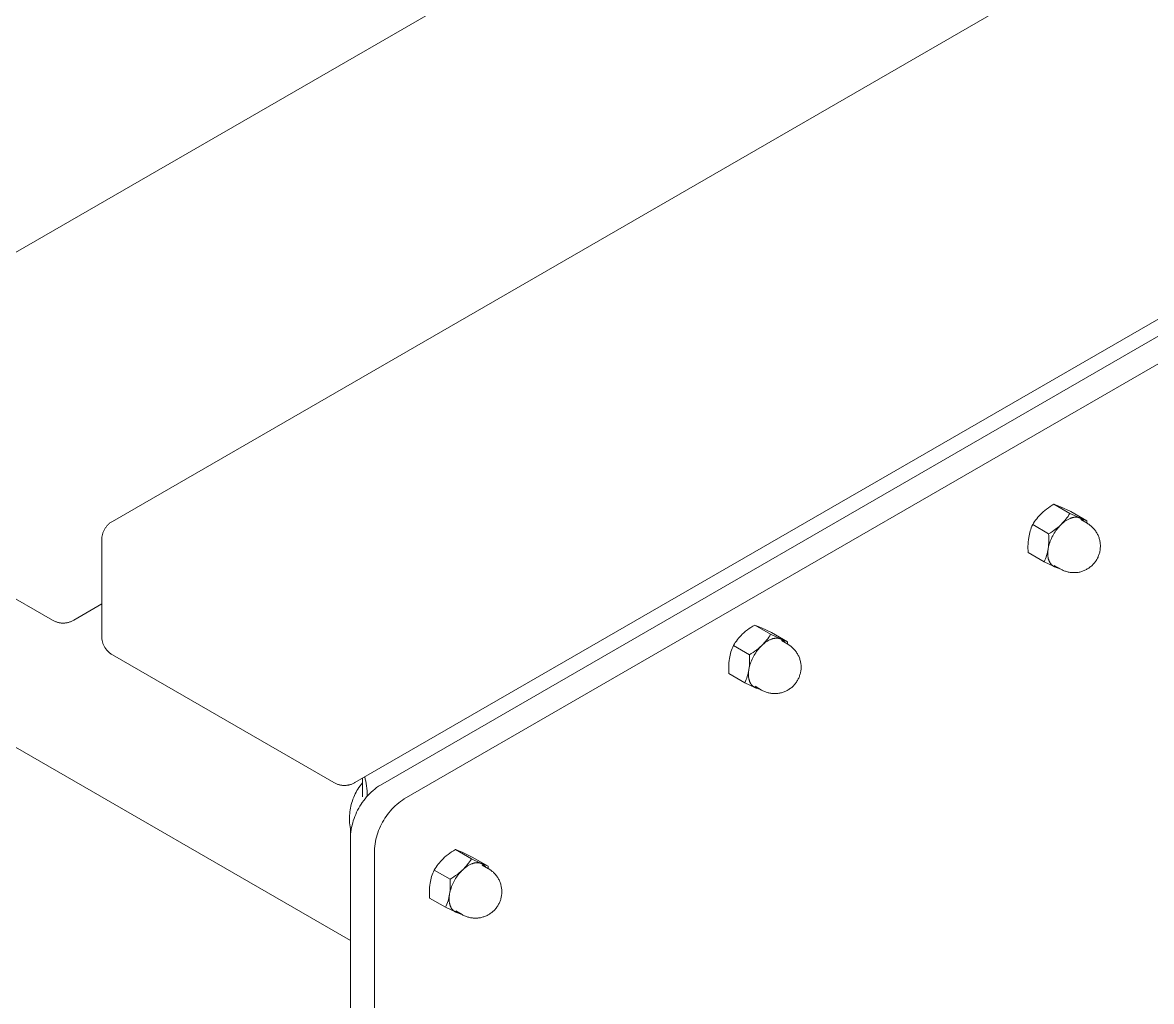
# Model space of a CAD drawing. Header units: millimetres. Extents: x -152 to 4236, y -557 to 2576.
# Drawn here: x 3880.5 to 4055.9, y 640.1 to 792.3 of the extents above; entities that cross this region are included whole.
import ezdxf

# ---------------------------------------------------------------- set-up
doc = ezdxf.new("R2010")
doc.units = ezdxf.units.MM
doc.layers.add('ZANO_R', color=7, linetype='Continuous', lineweight=0)

msp = doc.modelspace()

# ---------------------------------------------------------------- linework, layer by layer
at = {"layer": 'ZANO_R'}
for p, q in [((3103.58, 1127.55), (3931.41, 649.6)), ((3850.7, 739.99), (4055.33, 858.13)), ((3894.42, 714.75), (4099.05, 832.89)), ((4136.75, 792.29), (3932.12, 674.14)), ((3936.06, 673.77), (4136.04, 789.23)), ((4139.76, 787.08), (3939.78, 671.62)), ((3885.12, 699.38), (3850.7, 719.25)), ((4038.42, 715.6), (4038.62, 715.8)), ((4038.62, 715.8), (4038.81, 716)), ((4038.81, 716), (4039.07, 716.23)), ((4039.07, 716.23), (4039.33, 716.45)), ((4039.33, 716.45), (4039.6, 716.67)), ((4039.6, 716.67), (4039.87, 716.87)), ((4039.87, 716.87), (4040.16, 717.07)), ((4040.16, 717.07), (4040.44, 717.26)), ((4040.44, 717.26), (4040.74, 717.44)), ((4040.74, 717.44), (4041.77, 717.01)), ((4043.22, 716), (4040.74, 717.44)), ((4041.77, 717.01), (4043.35, 716.27)), ((4043.07, 715.77), (4042.92, 715.53)), ((4043.22, 716), (4043.07, 715.77)), ((4044.76, 715.28), (4043.22, 716)), ((4043.35, 716.27), (4045.83, 714.84)), ((3893.43, 713.87), (3893.5, 713.95)), ((3893.5, 713.95), (3893.57, 714.04)), ((3893.57, 714.04), (3893.64, 714.12)), ((3893.64, 714.12), (3893.72, 714.2)), ((3893.72, 714.2), (3893.8, 714.28)), ((3893.8, 714.28), (3893.88, 714.36)), ((3893.88, 714.36), (3893.96, 714.43)), ((3893.96, 714.43), (3894.05, 714.5)), ((3894.05, 714.5), (3894.14, 714.56)), ((3894.14, 714.56), (3894.23, 714.63)), ((3894.23, 714.63), (3894.32, 714.69)), ((3894.32, 714.69), (3894.42, 714.75)), ((4037.22, 713.76), (4037.32, 714.01)), ((4037.32, 714.01), (4037.43, 714.25)), ((4037.43, 714.25), (4037.57, 714.49)), ((4037.43, 714.25), (4039.91, 712.82)), ((4037.57, 714.49), (4037.73, 714.72)), ((4037.73, 714.72), (4037.89, 714.95)), ((4037.89, 714.95), (4038.06, 715.17)), ((4038.06, 715.17), (4038.24, 715.39)), ((4038.24, 715.39), (4038.42, 715.6)), ((4041.58, 714.02), (4041.32, 713.8)), ((4041.47, 713.87), (4041.63, 714.04)), ((4041.84, 714.25), (4041.58, 714.02)), ((4041.63, 714.04), (4041.79, 714.21)), ((4042.03, 714.45), (4041.84, 714.25)), ((4041.88, 714.3), (4041.97, 714.38)), ((4041.97, 714.38), (4042.06, 714.46)), ((4042.22, 714.66), (4042.03, 714.45)), ((4042.06, 714.46), (4042.15, 714.54)), ((4042.15, 714.54), (4042.25, 714.61)), ((4042.41, 714.87), (4042.22, 714.66)), ((4042.25, 714.61), (4042.34, 714.69)), ((4042.34, 714.69), (4042.44, 714.76)), ((4042.59, 715.08), (4042.41, 714.87)), ((4042.44, 714.76), (4042.54, 714.82)), ((4042.54, 714.82), (4042.63, 714.89)), ((4042.76, 715.31), (4042.59, 715.08)), ((4042.63, 714.89), (4042.73, 714.95)), ((4042.73, 714.95), (4042.83, 715.01)), ((4042.92, 715.53), (4042.76, 715.31)), ((4042.83, 715.01), (4042.93, 715.06)), ((4042.93, 715.06), (4043.03, 715.11)), ((4043.03, 715.11), (4043.13, 715.16)), ((4043.13, 715.16), (4043.23, 715.2)), ((4043.23, 715.2), (4043.32, 715.24)), ((4043.32, 715.24), (4043.37, 715.26)), ((4043.37, 715.26), (4043.42, 715.27)), ((4043.42, 715.27), (4043.47, 715.29)), ((4043.47, 715.29), (4043.52, 715.3)), ((4043.52, 715.3), (4043.57, 715.32)), ((4043.57, 715.32), (4043.62, 715.33)), ((4043.62, 715.33), (4043.66, 715.34)), ((4043.66, 715.34), (4043.71, 715.35)), ((4043.71, 715.35), (4043.76, 715.36)), ((4043.76, 715.36), (4043.81, 715.37)), ((4043.81, 715.37), (4043.85, 715.38)), ((4043.85, 715.38), (4043.9, 715.38)), ((4043.9, 715.38), (4043.94, 715.39)), ((4043.94, 715.39), (4043.99, 715.39)), ((4043.99, 715.39), (4044.03, 715.39)), ((4044.03, 715.39), (4044.08, 715.4)), ((4044.08, 715.4), (4044.12, 715.4)), ((4044.12, 715.4), (4044.17, 715.4)), ((4044.17, 715.4), (4044.21, 715.4)), ((4044.21, 715.4), (4044.25, 715.39)), ((4044.25, 715.39), (4044.3, 715.39)), ((4044.3, 715.39), (4044.34, 715.39)), ((4044.34, 715.39), (4044.38, 715.38)), ((4044.38, 715.38), (4044.42, 715.38)), ((4044.42, 715.38), (4044.46, 715.37)), ((4044.46, 715.37), (4044.5, 715.36)), ((4044.5, 715.36), (4044.54, 715.35)), ((4044.54, 715.35), (4044.58, 715.34)), ((4044.58, 715.34), (4044.62, 715.33)), ((4044.62, 715.33), (4044.65, 715.32)), ((4044.65, 715.32), (4044.69, 715.31)), ((4044.69, 715.31), (4044.73, 715.29)), ((4044.73, 715.29), (4044.76, 715.28)), ((4044.76, 715.28), (4044.8, 715.26)), ((4044.8, 715.26), (4044.84, 715.24)), ((4045.83, 714.84), (4044.83, 715.25)), ((4044.84, 715.24), (4044.89, 715.22)), ((4044.89, 715.22), (4044.93, 715.2)), ((4044.9, 715.02), (4045.89, 714.45)), ((4044.93, 715.2), (4044.97, 715.17)), ((4044.97, 715.17), (4045.02, 715.14)), ((4045.02, 715.14), (4045.06, 715.11)), ((4045.06, 715.11), (4045.1, 715.08)), ((4045.1, 715.08), (4045.14, 715.05)), ((4045.14, 715.05), (4045.17, 715.02)), ((4045.17, 715.02), (4045.21, 714.99)), ((4045.21, 714.99), (4045.25, 714.95)), ((4045.25, 714.95), (4045.28, 714.91)), ((4045.28, 714.91), (4045.32, 714.88)), ((4045.32, 714.88), (4045.35, 714.84)), ((4045.35, 714.84), (4045.38, 714.8)), ((4045.38, 714.8), (4045.41, 714.76)), ((4045.41, 714.76), (4045.44, 714.72)), ((4045.85, 714.47), (4045.83, 714.84)), ((4045.89, 714.45), (4046.02, 714.38)), ((4046.02, 714.38), (4046.13, 714.3)), ((4046.13, 714.3), (4046.25, 714.22)), ((4046.25, 714.22), (4046.36, 714.13)), ((4046.36, 714.13), (4046.47, 714.05)), ((4046.47, 714.05), (4046.58, 713.95)), ((4046.58, 713.95), (4046.69, 713.86)), ((3892.78, 712.12), (3892.79, 712.23)), ((3892.79, 712.23), (3892.8, 712.34)), ((3892.8, 712.34), (3892.82, 712.45)), ((3892.82, 712.45), (3892.84, 712.56)), ((3892.84, 712.56), (3892.87, 712.67)), ((3892.87, 712.67), (3892.89, 712.78)), ((3892.89, 712.78), (3892.92, 712.88)), ((3892.92, 712.88), (3892.96, 712.99)), ((3892.96, 712.99), (3893, 713.09)), ((3893, 713.09), (3893.04, 713.19)), ((3893.04, 713.19), (3893.09, 713.3)), ((3893.09, 713.3), (3893.13, 713.4)), ((3893.13, 713.4), (3893.19, 713.49)), ((3893.19, 713.49), (3893.24, 713.59)), ((3893.24, 713.59), (3893.3, 713.68)), ((3893.3, 713.68), (3893.36, 713.78)), ((3893.36, 713.78), (3893.43, 713.87)), ((4036.76, 711.9), (4036.81, 712.23)), ((4036.81, 712.23), (4036.86, 712.49)), ((4036.86, 712.49), (4036.91, 712.75)), ((4036.91, 712.75), (4036.98, 713.01)), ((4036.98, 713.01), (4037.05, 713.26)), ((4037.05, 713.26), (4037.13, 713.51)), ((4037.13, 713.51), (4037.22, 713.76)), ((4040.2, 712.99), (4039.91, 712.82)), ((4039.91, 712.82), (4039.93, 712.48)), ((4039.93, 712.48), (4039.94, 712.15)), ((4040.49, 713.18), (4040.2, 712.99)), ((4040.33, 712.1), (4040.43, 712.31)), ((4040.43, 712.31), (4040.54, 712.52)), ((4040.77, 713.38), (4040.49, 713.18)), ((4040.54, 712.52), (4040.65, 712.73)), ((4040.65, 712.73), (4040.77, 712.93)), ((4041.05, 713.58), (4040.77, 713.38)), ((4040.77, 712.93), (4040.9, 713.13)), ((4040.9, 713.13), (4041.03, 713.32)), ((4041.03, 713.32), (4041.17, 713.51)), ((4041.32, 713.8), (4041.05, 713.58)), ((4041.17, 713.51), (4041.32, 713.69)), ((4041.32, 713.69), (4041.47, 713.87)), ((4046.69, 713.86), (4046.79, 713.76)), ((4046.79, 713.76), (4046.88, 713.65)), ((4046.88, 713.65), (4046.98, 713.55)), ((4046.98, 713.55), (4047.07, 713.44)), ((4047.07, 713.44), (4047.15, 713.32)), ((4047.15, 713.32), (4047.23, 713.21)), ((4047.23, 713.21), (4047.31, 713.09)), ((4047.31, 713.09), (4047.39, 712.97)), ((4047.39, 712.97), (4047.46, 712.85)), ((4047.46, 712.85), (4047.52, 712.72)), ((4047.52, 712.72), (4047.58, 712.59)), ((4047.58, 712.59), (4047.64, 712.46)), ((4047.64, 712.46), (4047.69, 712.33)), ((4047.69, 712.33), (4047.74, 712.2)), ((4047.74, 712.2), (4047.78, 712.06)), ((3892.77, 711.9), (3892.78, 712.01)), ((3892.77, 696.86), (3892.77, 711.9)), ((3892.78, 712.01), (3892.78, 712.12)), ((4036.7, 710.9), (4036.71, 711.23)), ((4036.7, 710.56), (4036.7, 710.9)), ((4036.71, 710.23), (4036.7, 710.56)), ((4036.71, 711.23), (4036.73, 711.56)), ((4036.73, 711.56), (4036.76, 711.9)), ((4039.83, 710.48), (4039.78, 710.22)), ((4039.87, 710.81), (4039.83, 710.48)), ((4039.84, 710.54), (4039.89, 710.77)), ((4039.91, 711.15), (4039.87, 710.81)), ((4039.89, 710.77), (4039.94, 711)), ((4039.93, 711.48), (4039.91, 711.15)), ((4039.94, 711.81), (4039.93, 711.48)), ((4039.94, 712.15), (4039.94, 711.81)), ((4039.94, 711), (4040.01, 711.22)), ((4040.01, 711.22), (4040.08, 711.45)), ((4040.08, 711.45), (4040.16, 711.67)), ((4040.16, 711.67), (4040.24, 711.89)), ((4040.24, 711.89), (4040.33, 712.1)), ((4047.78, 712.06), (4047.82, 711.93)), ((4047.82, 711.93), (4047.85, 711.79)), ((4047.85, 711.79), (4047.88, 711.65)), ((4047.88, 711.65), (4047.9, 711.51)), ((4047.9, 711.51), (4047.92, 711.37)), ((4047.92, 711.37), (4047.94, 711.23)), ((4047.93, 710.52), (4047.92, 710.38)), ((4047.94, 710.66), (4047.93, 710.52)), ((4047.94, 711.23), (4047.95, 711.09)), ((4047.95, 710.8), (4047.94, 710.66)), ((4047.95, 711.09), (4047.95, 710.94)), ((4047.95, 710.94), (4047.95, 710.8)), ((4036.73, 709.9), (4036.71, 710.23)), ((4036.73, 709.9), (4039.21, 708.46)), ((4039.32, 708.71), (4039.21, 708.46)), ((4039.42, 708.95), (4039.32, 708.71)), ((4039.51, 709.2), (4039.42, 708.95)), ((4039.59, 709.45), (4039.51, 709.2)), ((4039.66, 709.71), (4039.59, 709.45)), ((4039.73, 709.96), (4039.66, 709.71)), ((4039.78, 710.22), (4039.73, 709.96)), ((4039.77, 709.85), (4039.78, 709.96)), ((4039.77, 709.74), (4039.77, 709.85)), ((4039.77, 709.63), (4039.77, 709.74)), ((4039.78, 709.52), (4039.77, 709.63)), ((4039.78, 710.08), (4039.79, 710.19)), ((4039.78, 709.96), (4039.78, 710.08)), ((4039.79, 709.41), (4039.78, 709.52)), ((4039.79, 710.19), (4039.81, 710.31)), ((4039.8, 709.3), (4039.79, 709.41)), ((4039.81, 709.2), (4039.8, 709.3)), ((4039.81, 710.31), (4039.82, 710.42)), ((4039.83, 709.09), (4039.81, 709.2)), ((4039.84, 709.04), (4039.83, 709.09)), ((4039.85, 708.99), (4039.84, 709.04)), ((4039.86, 708.95), (4039.85, 708.99)), ((4039.87, 708.9), (4039.86, 708.95)), ((4039.89, 708.85), (4039.87, 708.9)), ((4039.9, 708.8), (4039.89, 708.85)), ((4039.92, 708.76), (4039.9, 708.8)), ((4039.93, 708.71), (4039.92, 708.76)), ((4039.95, 708.67), (4039.93, 708.71)), ((4047.31, 708.69), (4047.23, 708.57)), ((4047.38, 708.81), (4047.31, 708.69)), ((4047.45, 708.93), (4047.38, 708.81)), ((4047.52, 709.05), (4047.45, 708.93)), ((4047.58, 709.18), (4047.52, 709.05)), ((4047.63, 709.3), (4047.58, 709.18)), ((4047.68, 709.43), (4047.63, 709.3)), ((4047.73, 709.56), (4047.68, 709.43)), ((4047.77, 709.7), (4047.73, 709.56)), ((4047.81, 709.83), (4047.77, 709.7)), ((4047.84, 709.97), (4047.81, 709.83)), ((4047.87, 710.1), (4047.84, 709.97)), ((4047.9, 710.24), (4047.87, 710.1)), ((4047.92, 710.38), (4047.9, 710.24)), ((4039.21, 708.46), (4040.75, 707.74)), ((4039.97, 708.62), (4039.95, 708.67)), ((4039.99, 708.58), (4039.97, 708.62)), ((4040, 708.54), (4039.99, 708.58)), ((4040.02, 708.5), (4040, 708.54)), ((4040.04, 708.45), (4040.02, 708.5)), ((4040.07, 708.42), (4040.04, 708.45)), ((4040.09, 708.38), (4040.07, 708.42)), ((4040.11, 708.34), (4040.09, 708.38)), ((4040.13, 708.3), (4040.11, 708.34)), ((4040.16, 708.26), (4040.13, 708.3)), ((4040.18, 708.23), (4040.16, 708.26)), ((4040.21, 708.19), (4040.18, 708.23)), ((4040.23, 708.16), (4040.21, 708.19)), ((4040.26, 708.13), (4040.23, 708.16)), ((4040.29, 708.1), (4040.26, 708.13)), ((4040.31, 708.07), (4040.29, 708.1)), ((4040.34, 708.04), (4040.31, 708.07)), ((4040.37, 708.01), (4040.34, 708.04)), ((4040.4, 707.98), (4040.37, 708.01)), ((4040.43, 707.95), (4040.4, 707.98)), ((4040.46, 707.93), (4040.43, 707.95)), ((4040.49, 707.9), (4040.46, 707.93)), ((4040.52, 707.88), (4040.49, 707.9)), ((4040.55, 707.86), (4040.52, 707.88)), ((4040.59, 707.84), (4040.55, 707.86)), ((4040.62, 707.81), (4040.59, 707.84)), ((4040.65, 707.79), (4040.62, 707.81)), ((4040.68, 707.78), (4040.65, 707.79)), ((4040.72, 707.76), (4040.68, 707.78)), ((4040.75, 707.74), (4040.72, 707.76)), ((4040.79, 707.72), (4040.75, 707.74)), ((4041.78, 707.33), (4040.79, 707.9)), ((4040.83, 707.71), (4040.79, 707.72)), ((4040.83, 707.71), (4041.82, 707.3)), ((4040.88, 707.69), (4040.83, 707.71)), ((4040.93, 707.67), (4040.88, 707.69)), ((4040.98, 707.66), (4040.93, 707.67)), ((4041.03, 707.64), (4040.98, 707.66)), ((4041.07, 707.63), (4041.03, 707.64)), ((4041.12, 707.62), (4041.07, 707.63)), ((4041.17, 707.61), (4041.12, 707.62)), ((4041.22, 707.6), (4041.17, 707.61)), ((4041.27, 707.6), (4041.22, 707.6)), ((4041.32, 707.6), (4041.27, 707.6)), ((4041.91, 707.26), (4041.78, 707.33)), ((4041.82, 707.3), (4041.83, 707.3)), ((4042.03, 707.2), (4041.91, 707.26)), ((4042.16, 707.14), (4042.03, 707.2)), ((4042.29, 707.08), (4042.16, 707.14)), ((4042.42, 707.03), (4042.29, 707.08)), ((4042.55, 706.99), (4042.42, 707.03)), ((4042.68, 706.95), (4042.55, 706.99)), ((4042.82, 706.91), (4042.68, 706.95)), ((4045.03, 706.96), (4044.9, 706.92)), ((4045.17, 707), (4045.03, 706.96)), ((4045.3, 707.05), (4045.17, 707)), ((4045.43, 707.1), (4045.3, 707.05)), ((4045.55, 707.15), (4045.43, 707.1)), ((4045.68, 707.21), (4045.55, 707.15)), ((4045.8, 707.28), (4045.68, 707.21)), ((4045.92, 707.35), (4045.8, 707.28)), ((4046.04, 707.42), (4045.92, 707.35)), ((4046.16, 707.5), (4046.04, 707.42)), ((4046.27, 707.58), (4046.16, 707.5)), ((4046.38, 707.66), (4046.27, 707.58)), ((4046.49, 707.75), (4046.38, 707.66)), ((4046.6, 707.84), (4046.49, 707.75)), ((4046.7, 707.94), (4046.6, 707.84)), ((4046.8, 708.03), (4046.7, 707.94)), ((4046.89, 708.14), (4046.8, 708.03)), ((4046.98, 708.24), (4046.89, 708.14)), ((4047.07, 708.35), (4046.98, 708.24)), ((4047.15, 708.46), (4047.07, 708.35)), ((4047.23, 708.57), (4047.15, 708.46)), ((4042.96, 706.88), (4042.82, 706.91)), ((4043.09, 706.85), (4042.96, 706.88)), ((4043.23, 706.82), (4043.09, 706.85)), ((4043.37, 706.81), (4043.23, 706.82)), ((4043.51, 706.79), (4043.37, 706.81)), ((4043.65, 706.78), (4043.51, 706.79)), ((4043.79, 706.78), (4043.65, 706.78)), ((4043.93, 706.78), (4043.79, 706.78)), ((4044.07, 706.79), (4043.93, 706.78)), ((4044.21, 706.8), (4044.07, 706.79)), ((4044.35, 706.81), (4044.21, 706.8)), ((4044.49, 706.83), (4044.35, 706.81)), ((4044.63, 706.86), (4044.49, 706.83)), ((4044.76, 706.88), (4044.63, 706.86)), ((4044.9, 706.92), (4044.76, 706.88)), ((3892.77, 701.91), (3888.41, 699.38)), ((3885.21, 699.33), (3885.12, 699.38)), ((3885.31, 699.28), (3885.21, 699.33)), ((3885.41, 699.23), (3885.31, 699.28)), ((3885.52, 699.19), (3885.41, 699.23)), ((3885.62, 699.15), (3885.52, 699.19)), ((3885.72, 699.11), (3885.62, 699.15)), ((3885.83, 699.08), (3885.72, 699.11)), ((3885.94, 699.05), (3885.83, 699.08)), ((3886.04, 699.02), (3885.94, 699.05)), ((3886.15, 699), (3886.04, 699.02)), ((3886.26, 698.98), (3886.15, 699)), ((3886.37, 698.97), (3886.26, 698.98)), ((3886.48, 698.95), (3886.37, 698.97)), ((3886.59, 698.95), (3886.48, 698.95)), ((3886.71, 698.94), (3886.59, 698.95)), ((3886.82, 698.94), (3886.71, 698.94)), ((3886.93, 698.95), (3886.82, 698.94)), ((3887.04, 698.95), (3886.93, 698.95)), ((3887.15, 698.97), (3887.04, 698.95)), ((3887.26, 698.98), (3887.15, 698.97)), ((3887.37, 699), (3887.26, 698.98)), ((3887.48, 699.02), (3887.37, 699)), ((3887.59, 699.05), (3887.48, 699.02)), ((3887.69, 699.08), (3887.59, 699.05)), ((3887.8, 699.11), (3887.69, 699.08)), ((3887.9, 699.15), (3887.8, 699.11)), ((3888.01, 699.19), (3887.9, 699.15)), ((3888.11, 699.23), (3888.01, 699.19)), ((3888.21, 699.28), (3888.11, 699.23)), ((3888.31, 699.33), (3888.21, 699.28)), ((3888.41, 699.38), (3888.31, 699.33)), ((3993.37, 698.08), (3993.65, 698.27)), ((3993.65, 698.27), (3993.94, 698.46)), ((3993.94, 698.46), (3994.23, 698.64)), ((3994.23, 698.64), (3995.27, 698.21)), ((3996.71, 697.21), (3994.23, 698.64)), ((3995.27, 698.21), (3996.84, 697.48)), ((3892.78, 696.75), (3892.77, 696.86)), ((3892.78, 696.64), (3892.78, 696.75)), ((3892.79, 696.53), (3892.78, 696.64)), ((3892.8, 696.42), (3892.79, 696.53)), ((3892.82, 696.31), (3892.8, 696.42)), ((3991.56, 696.37), (3991.73, 696.59)), ((3991.73, 696.59), (3991.92, 696.8)), ((3991.92, 696.8), (3992.11, 697)), ((3992.11, 697), (3992.31, 697.2)), ((3992.31, 697.2), (3992.56, 697.43)), ((3992.56, 697.43), (3992.82, 697.66)), ((3992.82, 697.66), (3993.09, 697.87)), ((3993.09, 697.87), (3993.37, 698.08)), ((3996.25, 696.51), (3996.08, 696.29)), ((3996.41, 696.74), (3996.25, 696.51)), ((3996.57, 696.97), (3996.41, 696.74)), ((3996.71, 697.21), (3996.57, 696.97)), ((3996.62, 696.36), (3996.72, 696.4)), ((3998.25, 696.48), (3996.71, 697.21)), ((3996.72, 696.4), (3996.82, 696.44)), ((3996.82, 696.44), (3996.87, 696.46)), ((3996.84, 697.48), (3999.33, 696.04)), ((3996.87, 696.46), (3996.92, 696.48)), ((3996.92, 696.48), (3996.96, 696.49)), ((3996.96, 696.49), (3997.01, 696.51)), ((3997.01, 696.51), (3997.06, 696.52)), ((3997.06, 696.52), (3997.11, 696.53)), ((3997.11, 696.53), (3997.16, 696.54)), ((3997.16, 696.54), (3997.2, 696.55)), ((3997.2, 696.55), (3997.25, 696.56)), ((3997.25, 696.56), (3997.3, 696.57)), ((3997.3, 696.57), (3997.34, 696.58)), ((3997.34, 696.58), (3997.39, 696.59)), ((3997.39, 696.59), (3997.44, 696.59)), ((3997.44, 696.59), (3997.48, 696.6)), ((3997.48, 696.6), (3997.53, 696.6)), ((3997.53, 696.6), (3997.57, 696.6)), ((3997.57, 696.6), (3997.62, 696.6)), ((3997.62, 696.6), (3997.66, 696.6)), ((3997.66, 696.6), (3997.7, 696.6)), ((3997.7, 696.6), (3997.75, 696.6)), ((3997.75, 696.6), (3997.79, 696.6)), ((3997.79, 696.6), (3997.83, 696.59)), ((3997.83, 696.59), (3997.87, 696.59)), ((3997.87, 696.59), (3997.91, 696.58)), ((3997.91, 696.58), (3997.95, 696.57)), ((3997.95, 696.57), (3997.99, 696.57)), ((3997.99, 696.57), (3998.03, 696.56)), ((3998.03, 696.56), (3998.07, 696.55)), ((3998.07, 696.55), (3998.11, 696.54)), ((3998.11, 696.54), (3998.15, 696.52)), ((3998.15, 696.52), (3998.18, 696.51)), ((3998.18, 696.51), (3998.22, 696.5)), ((3998.22, 696.5), (3998.26, 696.48)), ((3998.26, 696.48), (3998.29, 696.47)), ((3998.29, 696.47), (3998.34, 696.45)), ((3999.33, 696.04), (3998.33, 696.45)), ((3998.34, 696.45), (3998.38, 696.42)), ((3998.38, 696.42), (3998.42, 696.4)), ((3998.42, 696.4), (3998.47, 696.37)), ((3892.84, 696.2), (3892.82, 696.31)), ((3892.87, 696.09), (3892.84, 696.2)), ((3892.89, 695.98), (3892.87, 696.09)), ((3892.92, 695.88), (3892.89, 695.98)), ((3892.96, 695.77), (3892.92, 695.88)), ((3893, 695.67), (3892.96, 695.77)), ((3893.04, 695.56), (3893, 695.67)), ((3893.09, 695.46), (3893.04, 695.56)), ((3893.13, 695.36), (3893.09, 695.46)), ((3893.19, 695.26), (3893.13, 695.36)), ((3893.24, 695.17), (3893.19, 695.26)), ((3893.3, 695.07), (3893.24, 695.17)), ((3893.36, 694.98), (3893.3, 695.07)), ((3893.43, 694.89), (3893.36, 694.98)), ((3893.5, 694.8), (3893.43, 694.89)), ((3893.57, 694.72), (3893.5, 694.8)), ((3893.64, 694.64), (3893.57, 694.72)), ((3990.54, 694.46), (3990.62, 694.72)), ((3990.62, 694.72), (3990.71, 694.97)), ((3990.71, 694.97), (3990.81, 695.21)), ((3990.81, 695.21), (3990.92, 695.45)), ((3990.92, 695.45), (3991.07, 695.69)), ((3990.92, 695.45), (3993.4, 694.02)), ((3991.07, 695.69), (3991.22, 695.92)), ((3991.22, 695.92), (3991.39, 696.15)), ((3991.39, 696.15), (3991.56, 696.37)), ((3994.54, 694.79), (3994.27, 694.58)), ((3994.53, 694.52), (3994.67, 694.71)), ((3994.81, 695), (3994.54, 694.79)), ((3994.67, 694.71), (3994.81, 694.89)), ((3995.07, 695.23), (3994.81, 695)), ((3994.81, 694.89), (3994.96, 695.07)), ((3994.96, 695.07), (3995.12, 695.25)), ((3995.33, 695.46), (3995.07, 695.23)), ((3995.12, 695.25), (3995.28, 695.41)), ((3995.53, 695.66), (3995.33, 695.46)), ((3995.37, 695.5), (3995.46, 695.58)), ((3995.46, 695.58), (3995.55, 695.66)), ((3995.72, 695.86), (3995.53, 695.66)), ((3995.55, 695.66), (3995.65, 695.74)), ((3995.65, 695.74), (3995.74, 695.82)), ((3995.9, 696.07), (3995.72, 695.86)), ((3995.74, 695.82), (3995.84, 695.89)), ((3995.84, 695.89), (3995.93, 695.96)), ((3996.08, 696.29), (3995.9, 696.07)), ((3995.93, 695.96), (3996.03, 696.03)), ((3996.03, 696.03), (3996.13, 696.09)), ((3996.13, 696.09), (3996.23, 696.15)), ((3996.23, 696.15), (3996.32, 696.21)), ((3996.32, 696.21), (3996.42, 696.27)), ((3996.42, 696.27), (3996.52, 696.32)), ((3996.52, 696.32), (3996.62, 696.36)), ((3998.4, 696.23), (3999.39, 695.65)), ((3998.47, 696.37), (3998.51, 696.35)), ((3998.51, 696.35), (3998.55, 696.32)), ((3998.55, 696.32), (3998.59, 696.29)), ((3998.59, 696.29), (3998.63, 696.26)), ((3998.63, 696.26), (3998.67, 696.22)), ((3998.67, 696.22), (3998.7, 696.19)), ((3998.7, 696.19), (3998.74, 696.15)), ((3998.74, 696.15), (3998.77, 696.12)), ((3998.77, 696.12), (3998.81, 696.08)), ((3998.81, 696.08), (3998.84, 696.04)), ((3998.84, 696.04), (3998.87, 696)), ((3998.87, 696), (3998.9, 695.96)), ((3998.9, 695.96), (3998.93, 695.92)), ((3999.35, 695.68), (3999.33, 696.04)), ((3999.39, 695.65), (3999.51, 695.58)), ((3999.51, 695.58), (3999.63, 695.5)), ((3999.63, 695.5), (3999.74, 695.42)), ((3999.74, 695.42), (3999.86, 695.34)), ((3999.86, 695.34), (3999.97, 695.25)), ((3999.97, 695.25), (4000.07, 695.16)), ((4000.07, 695.16), (4000.18, 695.06)), ((4000.18, 695.06), (4000.28, 694.96)), ((4000.28, 694.96), (4000.38, 694.86)), ((4000.38, 694.86), (4000.47, 694.75)), ((4000.47, 694.75), (4000.56, 694.64)), ((3893.72, 694.56), (3893.64, 694.64)), ((3893.8, 694.48), (3893.72, 694.56)), ((3893.88, 694.4), (3893.8, 694.48)), ((3893.96, 694.33), (3893.88, 694.4)), ((3894.05, 694.26), (3893.96, 694.33)), ((3894.14, 694.19), (3894.05, 694.26)), ((3894.23, 694.13), (3894.14, 694.19)), ((3894.32, 694.07), (3894.23, 694.13)), ((3894.42, 694.01), (3894.32, 694.07)), ((3928.83, 674.14), (3894.42, 694.01)), ((3990.23, 692.77), (3990.26, 693.1)), ((3990.26, 693.1), (3990.3, 693.43)), ((3990.3, 693.43), (3990.35, 693.69)), ((3990.35, 693.69), (3990.4, 693.95)), ((3990.4, 693.95), (3990.47, 694.21)), ((3990.47, 694.21), (3990.54, 694.46)), ((3993.7, 694.2), (3993.4, 694.02)), ((3993.4, 694.02), (3993.42, 693.69)), ((3993.42, 693.69), (3993.43, 693.35)), ((3993.43, 693.02), (3993.42, 692.68)), ((3993.43, 693.35), (3993.43, 693.02)), ((3993.65, 692.87), (3993.73, 693.09)), ((3993.99, 694.39), (3993.7, 694.2)), ((3993.73, 693.09), (3993.83, 693.31)), ((3993.83, 693.31), (3993.93, 693.52)), ((3993.93, 693.52), (3994.03, 693.73)), ((3994.27, 694.58), (3993.99, 694.39)), ((3994.03, 693.73), (3994.15, 693.93)), ((3994.15, 693.93), (3994.27, 694.13)), ((3994.27, 694.13), (3994.39, 694.33)), ((3994.39, 694.33), (3994.53, 694.52)), ((4000.56, 694.64), (4000.64, 694.53)), ((4000.64, 694.53), (4000.73, 694.41)), ((4000.73, 694.41), (4000.8, 694.29)), ((4000.8, 694.29), (4000.88, 694.17)), ((4000.88, 694.17), (4000.95, 694.05)), ((4000.95, 694.05), (4001.01, 693.92)), ((4001.01, 693.92), (4001.07, 693.8)), ((4001.07, 693.8), (4001.13, 693.67)), ((4001.13, 693.67), (4001.18, 693.53)), ((4001.18, 693.53), (4001.23, 693.4)), ((4001.23, 693.4), (4001.27, 693.27)), ((4001.27, 693.27), (4001.31, 693.13)), ((4001.31, 693.13), (4001.34, 692.99)), ((4001.34, 692.99), (4001.37, 692.85)), ((3990.19, 692.1), (3990.2, 692.44)), ((3990.19, 691.77), (3990.19, 692.1)), ((3990.2, 691.43), (3990.19, 691.77)), ((3990.2, 692.44), (3990.23, 692.77)), ((3990.22, 691.1), (3990.2, 691.43)), ((3993.22, 691.17), (3993.16, 690.91)), ((3993.28, 691.43), (3993.22, 691.17)), ((3993.26, 691.05), (3993.27, 691.17)), ((3993.27, 691.17), (3993.28, 691.28)), ((3993.32, 691.69), (3993.28, 691.43)), ((3993.28, 691.28), (3993.29, 691.4)), ((3993.29, 691.4), (3993.3, 691.51)), ((3993.3, 691.51), (3993.31, 691.63)), ((3993.37, 692.02), (3993.32, 691.69)), ((3993.33, 691.75), (3993.38, 691.98)), ((3993.4, 692.35), (3993.37, 692.02)), ((3993.38, 691.98), (3993.44, 692.2)), ((3993.42, 692.68), (3993.4, 692.35)), ((3993.44, 692.2), (3993.5, 692.43)), ((3993.5, 692.43), (3993.57, 692.65)), ((3993.57, 692.65), (3993.65, 692.87)), ((4001.34, 691.17), (4001.3, 691.04)), ((4001.37, 691.31), (4001.34, 691.17)), ((4001.37, 692.85), (4001.4, 692.71)), ((4001.39, 691.44), (4001.37, 691.31)), ((4001.41, 691.58), (4001.39, 691.44)), ((4001.4, 692.71), (4001.41, 692.57)), ((4001.41, 692.57), (4001.43, 692.43)), ((4001.43, 691.72), (4001.41, 691.58)), ((4001.43, 692.43), (4001.44, 692.29)), ((4001.44, 691.87), (4001.43, 691.72)), ((4001.44, 692.29), (4001.44, 692.15)), ((4001.44, 692.15), (4001.44, 692.01)), ((4001.44, 692.01), (4001.44, 691.87)), ((3990.22, 691.1), (3992.7, 689.67)), ((3992.81, 689.91), (3992.7, 689.67)), ((3992.7, 689.67), (3994.25, 688.94)), ((3992.91, 690.16), (3992.81, 689.91)), ((3993, 690.4), (3992.91, 690.16)), ((3993.08, 690.66), (3993, 690.4)), ((3993.16, 690.91), (3993.08, 690.66)), ((3993.26, 690.94), (3993.26, 691.05)), ((3993.26, 690.83), (3993.26, 690.94)), ((3993.27, 690.72), (3993.26, 690.83)), ((3993.28, 690.61), (3993.27, 690.72)), ((3993.29, 690.51), (3993.28, 690.61)), ((3993.3, 690.4), (3993.29, 690.51)), ((3993.32, 690.3), (3993.3, 690.4)), ((3993.33, 690.25), (3993.32, 690.3)), ((3993.34, 690.2), (3993.33, 690.25)), ((3993.36, 690.15), (3993.34, 690.2)), ((3993.37, 690.1), (3993.36, 690.15)), ((3993.38, 690.05), (3993.37, 690.1)), ((3993.4, 690.01), (3993.38, 690.05)), ((3993.41, 689.96), (3993.4, 690.01)), ((3993.43, 689.92), (3993.41, 689.96)), ((3993.44, 689.87), (3993.43, 689.92)), ((3993.46, 689.83), (3993.44, 689.87)), ((3993.48, 689.78), (3993.46, 689.83)), ((3993.5, 689.74), (3993.48, 689.78)), ((3993.52, 689.7), (3993.5, 689.74)), ((3993.54, 689.66), (3993.52, 689.7)), ((3993.56, 689.62), (3993.54, 689.66)), ((3993.58, 689.58), (3993.56, 689.62)), ((3993.6, 689.54), (3993.58, 689.58)), ((3993.63, 689.51), (3993.6, 689.54)), ((3993.65, 689.47), (3993.63, 689.51)), ((3993.67, 689.43), (3993.65, 689.47)), ((3993.7, 689.4), (3993.67, 689.43)), ((3993.72, 689.37), (3993.7, 689.4)), ((4000.47, 689.45), (4000.38, 689.34)), ((4000.56, 689.55), (4000.47, 689.45)), ((4000.65, 689.66), (4000.56, 689.55)), ((4000.73, 689.78), (4000.65, 689.66)), ((4000.8, 689.89), (4000.73, 689.78)), ((4000.88, 690.01), (4000.8, 689.89)), ((4000.94, 690.13), (4000.88, 690.01)), ((4001.01, 690.26), (4000.94, 690.13)), ((4001.07, 690.38), (4001.01, 690.26)), ((4001.12, 690.51), (4001.07, 690.38)), ((4001.18, 690.64), (4001.12, 690.51)), ((4001.22, 690.77), (4001.18, 690.64)), ((4001.27, 690.9), (4001.22, 690.77)), ((4001.3, 691.04), (4001.27, 690.9)), ((3993.75, 689.33), (3993.72, 689.37)), ((3993.78, 689.3), (3993.75, 689.33)), ((3993.81, 689.27), (3993.78, 689.3)), ((3993.83, 689.24), (3993.81, 689.27)), ((3993.86, 689.21), (3993.83, 689.24)), ((3993.89, 689.19), (3993.86, 689.21)), ((3993.92, 689.16), (3993.89, 689.19)), ((3993.95, 689.13), (3993.92, 689.16)), ((3993.98, 689.11), (3993.95, 689.13)), ((3994.01, 689.08), (3993.98, 689.11)), ((3994.05, 689.06), (3994.01, 689.08)), ((3994.08, 689.04), (3994.05, 689.06)), ((3994.11, 689.02), (3994.08, 689.04)), ((3994.14, 689), (3994.11, 689.02)), ((3994.18, 688.98), (3994.14, 689)), ((3994.21, 688.96), (3994.18, 688.98)), ((3994.25, 688.94), (3994.21, 688.96)), ((3994.28, 688.93), (3994.25, 688.94)), ((3994.33, 688.91), (3994.28, 688.93)), ((3995.28, 688.53), (3994.29, 689.11)), ((3994.32, 688.91), (3995.32, 688.5)), ((3994.37, 688.89), (3994.33, 688.91)), ((3994.42, 688.87), (3994.37, 688.89)), ((3994.47, 688.86), (3994.42, 688.87)), ((3994.52, 688.85), (3994.47, 688.86)), ((3994.57, 688.83), (3994.52, 688.85)), ((3994.62, 688.82), (3994.57, 688.83)), ((3994.67, 688.82), (3994.62, 688.82)), ((3994.72, 688.81), (3994.67, 688.82)), ((3994.77, 688.8), (3994.72, 688.81)), ((3994.82, 688.8), (3994.77, 688.8)), ((3995.4, 688.47), (3995.28, 688.53)), ((3995.32, 688.5), (3995.32, 688.51)), ((3995.52, 688.4), (3995.4, 688.47)), ((3995.65, 688.34), (3995.52, 688.4)), ((3995.78, 688.29), (3995.65, 688.34)), ((3995.91, 688.24), (3995.78, 688.29)), ((3996.04, 688.19), (3995.91, 688.24)), ((3996.18, 688.15), (3996.04, 688.19)), ((3996.31, 688.11), (3996.18, 688.15)), ((3996.45, 688.08), (3996.31, 688.11)), ((3996.59, 688.05), (3996.45, 688.08)), ((3996.72, 688.03), (3996.59, 688.05)), ((3996.86, 688.01), (3996.72, 688.03)), ((3997, 688), (3996.86, 688.01)), ((3997.14, 687.99), (3997, 688)), ((3997.28, 687.98), (3997.14, 687.99)), ((3997.42, 687.99), (3997.28, 687.98)), ((3997.56, 687.99), (3997.42, 687.99)), ((3997.7, 688), (3997.56, 687.99)), ((3997.84, 688.02), (3997.7, 688)), ((3997.98, 688.04), (3997.84, 688.02)), ((3998.12, 688.06), (3997.98, 688.04)), ((3998.26, 688.09), (3998.12, 688.06)), ((3998.39, 688.12), (3998.26, 688.09)), ((3998.53, 688.16), (3998.39, 688.12)), ((3998.66, 688.2), (3998.53, 688.16)), ((3998.79, 688.25), (3998.66, 688.2)), ((3998.92, 688.3), (3998.79, 688.25)), ((3999.05, 688.36), (3998.92, 688.3)), ((3999.17, 688.42), (3999.05, 688.36)), ((3999.3, 688.48), (3999.17, 688.42)), ((3999.42, 688.55), (3999.3, 688.48)), ((3999.54, 688.62), (3999.42, 688.55)), ((3999.65, 688.7), (3999.54, 688.62)), ((3999.77, 688.78), (3999.65, 688.7)), ((3999.88, 688.87), (3999.77, 688.78)), ((3999.98, 688.95), (3999.88, 688.87)), ((4000.09, 689.05), (3999.98, 688.95)), ((4000.19, 689.14), (4000.09, 689.05)), ((4000.29, 689.24), (4000.19, 689.14)), ((4000.38, 689.34), (4000.29, 689.24)), ((3928.93, 674.09), (3928.83, 674.14)), ((3929.03, 674.04), (3928.93, 674.09)), ((3929.13, 673.99), (3929.03, 674.04)), ((3929.23, 673.95), (3929.13, 673.99)), ((3929.34, 673.91), (3929.23, 673.95)), ((3929.44, 673.87), (3929.34, 673.91)), ((3929.55, 673.84), (3929.44, 673.87)), ((3929.65, 673.81), (3929.55, 673.84)), ((3929.76, 673.78), (3929.65, 673.81)), ((3929.87, 673.76), (3929.76, 673.78)), ((3929.98, 673.74), (3929.87, 673.76)), ((3930.09, 673.73), (3929.98, 673.74)), ((3930.2, 673.71), (3930.09, 673.73)), ((3930.31, 673.71), (3930.2, 673.71)), ((3930.42, 673.7), (3930.31, 673.71)), ((3930.53, 673.7), (3930.42, 673.7)), ((3930.64, 673.71), (3930.53, 673.7)), ((3930.76, 673.71), (3930.64, 673.71)), ((3930.87, 673.73), (3930.76, 673.71)), ((3930.98, 673.74), (3930.87, 673.73)), ((3931.09, 673.76), (3930.98, 673.74)), ((3931.19, 673.78), (3931.09, 673.76)), ((3931.3, 673.81), (3931.19, 673.78)), ((3931.41, 673.84), (3931.3, 673.81)), ((3931.52, 673.87), (3931.41, 673.84)), ((3931.62, 673.91), (3931.52, 673.87)), ((3931.72, 673.95), (3931.62, 673.91)), ((3931.83, 673.99), (3931.72, 673.95)), ((3931.93, 674.04), (3931.83, 673.99)), ((3932.02, 674.09), (3931.93, 674.04)), ((3932.12, 674.14), (3932.02, 674.09)), ((3932.74, 673.39), (3932.91, 673.63)), ((3932.91, 673.63), (3933.09, 673.86)), ((3933.09, 673.86), (3933.27, 674.09)), ((3933.27, 674.09), (3933.27, 674.8)), ((3933.27, 674.09), (3933.27, 671.94)), ((3933.65, 675.02), (3933.72, 674.7)), ((3933.72, 674.7), (3933.79, 674.37)), ((3933.79, 674.37), (3933.85, 674.03)), ((3933.85, 674.03), (3933.91, 673.65)), ((3933.91, 673.65), (3933.95, 673.25)), ((3936.06, 673.77), (3935.76, 673.57)), ((3931.81, 671.59), (3931.92, 671.86)), ((3931.92, 671.86), (3932.03, 672.12)), ((3932.03, 672.12), (3932.16, 672.39)), ((3932.16, 672.39), (3932.29, 672.65)), ((3932.29, 672.65), (3932.43, 672.9)), ((3932.43, 672.9), (3932.58, 673.15)), ((3932.58, 673.15), (3932.74, 673.39)), ((3933.92, 671.91), (3933.69, 671.64)), ((3934.16, 672.17), (3933.92, 671.91)), ((3933.95, 673.25), (3933.99, 672.85)), ((3933.99, 672.85), (3934.01, 672.44)), ((3934.01, 672.44), (3934.01, 672.04)), ((3934.41, 672.43), (3934.16, 672.17)), ((3934.66, 672.68), (3934.41, 672.43)), ((3934.93, 672.91), (3934.66, 672.68)), ((3935.2, 673.14), (3934.93, 672.91)), ((3935.48, 673.36), (3935.2, 673.14)), ((3935.76, 673.57), (3935.48, 673.36)), ((3931.37, 669.9), (3931.42, 670.19)), ((3931.42, 670.19), (3931.48, 670.47)), ((3931.48, 670.47), (3931.55, 670.75)), ((3931.55, 670.75), (3931.63, 671.03)), ((3931.63, 671.03), (3931.71, 671.31)), ((3931.71, 671.31), (3931.81, 671.59)), ((3932.7, 670.17), (3932.53, 669.86)), ((3932.88, 670.48), (3932.7, 670.17)), ((3933.06, 670.78), (3932.88, 670.48)), ((3933.26, 671.07), (3933.06, 670.78)), ((3933.47, 671.36), (3933.26, 671.07)), ((3933.69, 671.64), (3933.47, 671.36)), ((3938.12, 670.27), (3937.87, 670.01)), ((3938.37, 670.52), (3938.12, 670.27)), ((3938.64, 670.76), (3938.37, 670.52)), ((3938.91, 670.99), (3938.64, 670.76)), ((3939.19, 671.21), (3938.91, 670.99)), ((3939.48, 671.42), (3939.19, 671.21)), ((3939.78, 671.62), (3939.48, 671.42)), ((3931.27, 668.74), (3931.28, 669.03)), ((3931.27, 668.45), (3931.27, 668.74)), ((3931.27, 668.16), (3931.27, 668.45)), ((3931.28, 669.03), (3931.3, 669.32)), ((3931.3, 669.32), (3931.33, 669.61)), ((3931.33, 669.61), (3931.37, 669.9)), ((3931.97, 668.55), (3931.86, 668.21)), ((3932.09, 668.88), (3931.97, 668.55)), ((3932.23, 669.21), (3932.09, 668.88)), ((3932.37, 669.54), (3932.23, 669.21)), ((3932.53, 669.86), (3932.37, 669.54)), ((3936.77, 668.61), (3936.58, 668.3)), ((3936.97, 668.9), (3936.77, 668.61)), ((3937.18, 669.19), (3936.97, 668.9)), ((3937.4, 669.47), (3937.18, 669.19)), ((3937.63, 669.75), (3937.4, 669.47)), ((3937.87, 670.01), (3937.63, 669.75)), ((3931.29, 667.87), (3931.27, 668.16)), ((3931.32, 667.58), (3931.29, 667.87)), ((3931.36, 667.29), (3931.32, 667.58)), ((3931.41, 667), (3931.36, 667.29)), ((3931.41, 667), (3931.54, 667.08)), ((3931.41, 665.71), (3931.41, 667)), ((3931.53, 666.83), (3931.48, 666.48)), ((3931.59, 667.18), (3931.53, 666.83)), ((3931.67, 667.53), (3931.59, 667.18)), ((3931.76, 667.87), (3931.67, 667.53)), ((3931.86, 668.21), (3931.76, 667.87)), ((3935.8, 666.7), (3935.68, 666.36)), ((3935.93, 667.03), (3935.8, 666.7)), ((3936.08, 667.36), (3935.93, 667.03)), ((3936.23, 667.68), (3936.08, 667.36)), ((3936.4, 667.99), (3936.23, 667.68)), ((3936.58, 668.3), (3936.4, 667.99)), ((3931.44, 666.13), (3931.41, 665.77)), ((3931.41, 454.13), (3931.41, 665.71)), ((3931.48, 666.48), (3931.44, 666.13)), ((3935.3, 664.98), (3935.24, 664.63)), ((3935.38, 665.33), (3935.3, 664.98)), ((3935.47, 665.68), (3935.38, 665.33)), ((3935.57, 666.02), (3935.47, 665.68)), ((3935.68, 666.36), (3935.57, 666.02)), ((3935.15, 663.92), (3935.13, 663.57)), ((3935.13, 663.57), (3935.13, 451.98)), ((3935.19, 664.28), (3935.15, 663.92)), ((3935.24, 664.63), (3935.19, 664.28)), ((3946.58, 662.97), (3946.86, 663.17)), ((3946.86, 663.17), (3947.14, 663.37)), ((3947.14, 663.37), (3947.43, 663.56)), ((3947.43, 663.56), (3947.72, 663.73)), ((3947.72, 663.73), (3948.76, 663.31)), ((3950.21, 662.3), (3947.72, 663.73)), ((3948.76, 663.31), (3950.34, 662.57)), ((3944.88, 661.24), (3945.05, 661.47)), ((3945.05, 661.47), (3945.23, 661.68)), ((3945.23, 661.68), (3945.41, 661.89)), ((3945.41, 661.89), (3945.6, 662.1)), ((3945.6, 662.1), (3945.8, 662.3)), ((3945.8, 662.3), (3946.05, 662.53)), ((3946.05, 662.53), (3946.31, 662.75)), ((3946.31, 662.75), (3946.58, 662.97)), ((3949.57, 661.38), (3949.39, 661.16)), ((3949.74, 661.6), (3949.57, 661.38)), ((3949.9, 661.83), (3949.74, 661.6)), ((3949.82, 661.31), (3949.92, 661.36)), ((3950.06, 662.06), (3949.9, 661.83)), ((3949.92, 661.36), (3950.01, 661.41)), ((3950.01, 661.41), (3950.11, 661.46)), ((3950.21, 662.3), (3950.06, 662.06)), ((3950.11, 661.46), (3950.21, 661.5)), ((3951.75, 661.58), (3950.21, 662.3)), ((3950.21, 661.5), (3950.31, 661.54)), ((3950.31, 661.54), (3950.36, 661.55)), ((3950.34, 662.57), (3952.82, 661.14)), ((3950.36, 661.55), (3950.41, 661.57)), ((3950.41, 661.57), (3950.46, 661.59)), ((3950.46, 661.59), (3950.51, 661.6)), ((3950.51, 661.6), (3950.55, 661.61)), ((3950.55, 661.61), (3950.6, 661.63)), ((3950.6, 661.63), (3950.65, 661.64)), ((3950.65, 661.64), (3950.7, 661.65)), ((3950.7, 661.65), (3950.74, 661.66)), ((3950.74, 661.66), (3950.79, 661.67)), ((3950.79, 661.67), (3950.84, 661.67)), ((3950.84, 661.67), (3950.88, 661.68)), ((3950.88, 661.68), (3950.93, 661.68)), ((3950.93, 661.68), (3950.97, 661.69)), ((3950.97, 661.69), (3951.02, 661.69)), ((3951.02, 661.69), (3951.06, 661.69)), ((3951.06, 661.69), (3951.11, 661.7)), ((3951.11, 661.7), (3951.15, 661.7)), ((3951.15, 661.7), (3951.2, 661.69)), ((3951.2, 661.69), (3951.24, 661.69)), ((3951.24, 661.69), (3951.28, 661.69)), ((3951.28, 661.69), (3951.32, 661.68)), ((3951.32, 661.68), (3951.36, 661.68)), ((3951.36, 661.68), (3951.41, 661.67)), ((3951.41, 661.67), (3951.45, 661.67)), ((3951.45, 661.67), (3951.49, 661.66)), ((3951.49, 661.66), (3951.52, 661.65)), ((3951.52, 661.65), (3951.56, 661.64)), ((3951.56, 661.64), (3951.6, 661.63)), ((3951.6, 661.63), (3951.64, 661.62)), ((3951.64, 661.62), (3951.68, 661.61)), ((3951.68, 661.61), (3951.71, 661.59)), ((3951.71, 661.59), (3951.75, 661.58)), ((3951.75, 661.58), (3951.78, 661.56)), ((3951.78, 661.56), (3951.83, 661.54)), ((3952.82, 661.14), (3951.82, 661.55)), ((3951.83, 661.54), (3951.87, 661.52)), ((3951.87, 661.52), (3951.92, 661.49)), ((3951.89, 661.32), (3952.88, 660.75)), ((3951.92, 661.49), (3951.96, 661.47)), ((3951.96, 661.47), (3952, 661.44)), ((3952, 661.44), (3952.04, 661.41)), ((3952.04, 661.41), (3952.08, 661.38)), ((3952.08, 661.38), (3952.12, 661.35)), ((3952.12, 661.35), (3952.16, 661.32)), ((3952.16, 661.32), (3952.2, 661.28)), ((3944.03, 659.56), (3944.12, 659.81)), ((3944.12, 659.81), (3944.21, 660.06)), ((3944.21, 660.06), (3944.31, 660.3)), ((3944.31, 660.3), (3944.41, 660.55)), ((3944.41, 660.55), (3944.56, 660.78)), ((3944.41, 660.55), (3946.9, 659.11)), ((3944.56, 660.78), (3944.72, 661.02)), ((3944.72, 661.02), (3944.88, 661.24)), ((3947.76, 659.68), (3947.48, 659.48)), ((3948.04, 659.88), (3947.76, 659.68)), ((3947.89, 659.42), (3948.02, 659.62)), ((3948.02, 659.62), (3948.16, 659.8)), ((3948.3, 660.1), (3948.04, 659.88)), ((3948.16, 659.8), (3948.3, 659.99)), ((3948.57, 660.32), (3948.3, 660.1)), ((3948.3, 659.99), (3948.46, 660.17)), ((3948.46, 660.17), (3948.61, 660.34)), ((3948.82, 660.55), (3948.57, 660.32)), ((3948.61, 660.34), (3948.78, 660.51)), ((3949.02, 660.75), (3948.82, 660.55)), ((3948.87, 660.59), (3948.96, 660.68)), ((3948.96, 660.68), (3949.05, 660.76)), ((3949.21, 660.95), (3949.02, 660.75)), ((3949.05, 660.76), (3949.14, 660.84)), ((3949.14, 660.84), (3949.23, 660.91)), ((3949.39, 661.16), (3949.21, 660.95)), ((3949.23, 660.91), (3949.33, 660.99)), ((3949.33, 660.99), (3949.43, 661.06)), ((3949.43, 661.06), (3949.52, 661.12)), ((3949.52, 661.12), (3949.62, 661.19)), ((3949.62, 661.19), (3949.72, 661.25)), ((3949.72, 661.25), (3949.82, 661.31)), ((3952.2, 661.28), (3952.23, 661.25)), ((3952.23, 661.25), (3952.27, 661.21)), ((3952.27, 661.21), (3952.3, 661.17)), ((3952.3, 661.17), (3952.33, 661.14)), ((3952.33, 661.14), (3952.36, 661.1)), ((3952.36, 661.1), (3952.39, 661.06)), ((3952.39, 661.06), (3952.42, 661.01)), ((3952.84, 660.77), (3952.82, 661.14)), ((3952.88, 660.75), (3953, 660.68)), ((3953, 660.68), (3953.12, 660.6)), ((3953.12, 660.6), (3953.24, 660.52)), ((3953.24, 660.52), (3953.35, 660.43)), ((3953.35, 660.43), (3953.46, 660.34)), ((3953.46, 660.34), (3953.57, 660.25)), ((3953.57, 660.25), (3953.67, 660.15)), ((3953.67, 660.15), (3953.77, 660.05)), ((3953.77, 660.05), (3953.87, 659.95)), ((3953.87, 659.95), (3953.96, 659.84)), ((3953.96, 659.84), (3954.05, 659.73)), ((3954.05, 659.73), (3954.14, 659.62)), ((3954.14, 659.62), (3954.22, 659.51)), ((3943.7, 657.53), (3943.72, 657.86)), ((3943.72, 657.86), (3943.75, 658.2)), ((3943.75, 658.2), (3943.79, 658.53)), ((3943.79, 658.53), (3943.84, 658.79)), ((3943.84, 658.79), (3943.9, 659.05)), ((3943.9, 659.05), (3943.96, 659.3)), ((3943.96, 659.3), (3944.03, 659.56)), ((3947.19, 659.29), (3946.9, 659.11)), ((3946.9, 659.11), (3946.92, 658.78)), ((3946.93, 658.11), (3946.91, 657.78)), ((3946.92, 658.78), (3946.93, 658.45)), ((3946.93, 658.45), (3946.93, 658.11)), ((3947.06, 657.75), (3947.14, 657.97)), ((3947.14, 657.97), (3947.23, 658.18)), ((3947.48, 659.48), (3947.19, 659.29)), ((3947.23, 658.18), (3947.32, 658.4)), ((3947.32, 658.4), (3947.42, 658.61)), ((3947.42, 658.61), (3947.53, 658.82)), ((3947.53, 658.82), (3947.64, 659.03)), ((3947.64, 659.03), (3947.76, 659.23)), ((3947.76, 659.23), (3947.89, 659.42)), ((3954.22, 659.51), (3954.3, 659.39)), ((3954.3, 659.39), (3954.37, 659.27)), ((3954.37, 659.27), (3954.44, 659.14)), ((3954.44, 659.14), (3954.51, 659.02)), ((3954.51, 659.02), (3954.57, 658.89)), ((3954.57, 658.89), (3954.62, 658.76)), ((3954.62, 658.76), (3954.68, 658.63)), ((3954.68, 658.63), (3954.72, 658.49)), ((3954.72, 658.49), (3954.77, 658.36)), ((3954.77, 658.36), (3954.8, 658.22)), ((3954.8, 658.22), (3954.84, 658.09)), ((3954.84, 658.09), (3954.86, 657.95)), ((3954.86, 657.95), (3954.89, 657.81)), ((3954.89, 657.81), (3954.91, 657.67)), ((3943.68, 657.2), (3943.7, 657.53)), ((3943.68, 656.86), (3943.68, 657.2)), ((3943.69, 656.53), (3943.68, 656.86)), ((3943.71, 656.19), (3943.69, 656.53)), ((3943.71, 656.19), (3946.2, 654.76)), ((3946.71, 656.26), (3946.65, 656)), ((3946.77, 656.52), (3946.71, 656.26)), ((3946.76, 656.26), (3946.77, 656.38)), ((3946.76, 656.15), (3946.76, 656.26)), ((3946.76, 656.04), (3946.76, 656.15)), ((3946.82, 656.78), (3946.77, 656.52)), ((3946.77, 656.38), (3946.78, 656.49)), ((3946.78, 656.49), (3946.79, 656.61)), ((3946.79, 656.61), (3946.81, 656.72)), ((3946.86, 657.11), (3946.82, 656.78)), ((3946.83, 656.84), (3946.87, 657.07)), ((3946.89, 657.45), (3946.86, 657.11)), ((3946.87, 657.07), (3946.93, 657.3)), ((3946.91, 657.78), (3946.89, 657.45)), ((3946.93, 657.3), (3946.99, 657.52)), ((3946.99, 657.52), (3947.06, 657.75)), ((3954.8, 656.13), (3954.76, 656)), ((3954.83, 656.26), (3954.8, 656.13)), ((3954.86, 656.4), (3954.83, 656.26)), ((3954.88, 656.54), (3954.86, 656.4)), ((3954.9, 656.68), (3954.88, 656.54)), ((3954.92, 656.82), (3954.9, 656.68)), ((3954.91, 657.67), (3954.92, 657.53)), ((3954.92, 657.53), (3954.93, 657.38)), ((3954.93, 656.96), (3954.92, 656.82)), ((3954.93, 657.38), (3954.94, 657.24)), ((3954.94, 657.24), (3954.93, 657.1)), ((3954.93, 657.1), (3954.93, 656.96)), ((3946.3, 655), (3946.2, 654.76)), ((3946.2, 654.76), (3947.74, 654.04)), ((3946.4, 655.25), (3946.3, 655)), ((3946.49, 655.5), (3946.4, 655.25)), ((3946.58, 655.75), (3946.49, 655.5)), ((3946.65, 656), (3946.58, 655.75)), ((3946.76, 655.92), (3946.76, 656.04)), ((3946.76, 655.81), (3946.76, 655.92)), ((3946.77, 655.71), (3946.76, 655.81)), ((3946.78, 655.6), (3946.77, 655.71)), ((3946.8, 655.49), (3946.78, 655.6)), ((3946.81, 655.39), (3946.8, 655.49)), ((3946.83, 655.34), (3946.81, 655.39)), ((3946.84, 655.29), (3946.83, 655.34)), ((3946.85, 655.24), (3946.84, 655.29)), ((3946.86, 655.2), (3946.85, 655.24)), ((3946.87, 655.15), (3946.86, 655.2)), ((3946.89, 655.1), (3946.87, 655.15)), ((3946.9, 655.05), (3946.89, 655.1)), ((3946.92, 655.01), (3946.9, 655.05)), ((3946.94, 654.96), (3946.92, 655.01)), ((3946.95, 654.92), (3946.94, 654.96)), ((3946.97, 654.88), (3946.95, 654.92)), ((3946.99, 654.84), (3946.97, 654.88)), ((3947.01, 654.79), (3946.99, 654.84)), ((3947.03, 654.75), (3947.01, 654.79)), ((3947.05, 654.71), (3947.03, 654.75)), ((3947.07, 654.67), (3947.05, 654.71)), ((3947.09, 654.64), (3947.07, 654.67)), ((3947.12, 654.6), (3947.09, 654.64)), ((3947.14, 654.56), (3947.12, 654.6)), ((3947.17, 654.53), (3947.14, 654.56)), ((3947.19, 654.49), (3947.17, 654.53)), ((3947.22, 654.46), (3947.19, 654.49)), ((3947.24, 654.43), (3947.22, 654.46)), ((3947.27, 654.4), (3947.24, 654.43)), ((3947.3, 654.36), (3947.27, 654.4)), ((3947.33, 654.34), (3947.3, 654.36)), ((3947.36, 654.31), (3947.33, 654.34)), ((3947.38, 654.28), (3947.36, 654.31)), ((3953.78, 654.33), (3953.68, 654.23)), ((3953.88, 654.43), (3953.78, 654.33)), ((3953.97, 654.54), (3953.88, 654.43)), ((3954.06, 654.65), (3953.97, 654.54)), ((3954.14, 654.76), (3954.06, 654.65)), ((3954.22, 654.87), (3954.14, 654.76)), ((3954.3, 654.99), (3954.22, 654.87)), ((3954.37, 655.11), (3954.3, 654.99)), ((3954.44, 655.23), (3954.37, 655.11)), ((3954.5, 655.35), (3954.44, 655.23)), ((3954.56, 655.48), (3954.5, 655.35)), ((3954.62, 655.6), (3954.56, 655.48)), ((3954.67, 655.73), (3954.62, 655.6)), ((3954.72, 655.86), (3954.67, 655.73)), ((3954.76, 656), (3954.72, 655.86)), ((3947.41, 654.25), (3947.38, 654.28)), ((3947.44, 654.23), (3947.41, 654.25)), ((3947.48, 654.2), (3947.44, 654.23)), ((3947.51, 654.18), (3947.48, 654.2)), ((3947.54, 654.15), (3947.51, 654.18)), ((3947.57, 654.13), (3947.54, 654.15)), ((3947.6, 654.11), (3947.57, 654.13)), ((3947.64, 654.09), (3947.6, 654.11)), ((3947.67, 654.07), (3947.64, 654.09)), ((3947.7, 654.06), (3947.67, 654.07)), ((3947.74, 654.04), (3947.7, 654.06)), ((3947.77, 654.02), (3947.74, 654.04)), ((3947.82, 654), (3947.77, 654.02)), ((3948.77, 653.63), (3947.78, 654.2)), ((3947.81, 654), (3948.81, 653.6)), ((3947.87, 653.99), (3947.82, 654)), ((3947.91, 653.97), (3947.87, 653.99)), ((3947.96, 653.95), (3947.91, 653.97)), ((3948.01, 653.94), (3947.96, 653.95)), ((3948.06, 653.93), (3948.01, 653.94)), ((3948.11, 653.92), (3948.06, 653.93)), ((3948.16, 653.91), (3948.11, 653.92)), ((3948.21, 653.9), (3948.16, 653.91)), ((3948.26, 653.9), (3948.21, 653.9)), ((3948.31, 653.89), (3948.26, 653.9)), ((3948.89, 653.56), (3948.77, 653.63)), ((3948.81, 653.6), (3948.82, 653.6)), ((3949.02, 653.5), (3948.89, 653.56)), ((3949.14, 653.44), (3949.02, 653.5)), ((3949.27, 653.38), (3949.14, 653.44)), ((3949.4, 653.33), (3949.27, 653.38)), ((3949.54, 653.29), (3949.4, 653.33)), ((3949.67, 653.24), (3949.54, 653.29)), ((3949.8, 653.21), (3949.67, 653.24)), ((3949.94, 653.17), (3949.8, 653.21)), ((3950.08, 653.15), (3949.94, 653.17)), ((3950.22, 653.12), (3950.08, 653.15)), ((3950.36, 653.1), (3950.22, 653.12)), ((3950.5, 653.09), (3950.36, 653.1)), ((3950.64, 653.08), (3950.5, 653.09)), ((3950.78, 653.08), (3950.64, 653.08)), ((3950.92, 653.08), (3950.78, 653.08)), ((3951.06, 653.08), (3950.92, 653.08)), ((3951.2, 653.09), (3951.06, 653.08)), ((3951.33, 653.11), (3951.2, 653.09)), ((3951.47, 653.13), (3951.33, 653.11)), ((3951.61, 653.15), (3951.47, 653.13)), ((3951.75, 653.18), (3951.61, 653.15)), ((3951.88, 653.22), (3951.75, 653.18)), ((3952.02, 653.26), (3951.88, 653.22)), ((3952.15, 653.3), (3952.02, 653.26)), ((3952.28, 653.35), (3952.15, 653.3)), ((3952.41, 653.4), (3952.28, 653.35)), ((3952.54, 653.45), (3952.41, 653.4)), ((3952.67, 653.51), (3952.54, 653.45)), ((3952.79, 653.58), (3952.67, 653.51)), ((3952.91, 653.65), (3952.79, 653.58)), ((3953.03, 653.72), (3952.91, 653.65)), ((3953.14, 653.8), (3953.03, 653.72)), ((3953.26, 653.88), (3953.14, 653.8)), ((3953.37, 653.96), (3953.26, 653.88)), ((3953.48, 654.05), (3953.37, 653.96)), ((3953.58, 654.14), (3953.48, 654.05)), ((3953.68, 654.23), (3953.58, 654.14))]:
    msp.add_line(p, q, dxfattribs=at)

doc.saveas('drawing.dxf')
